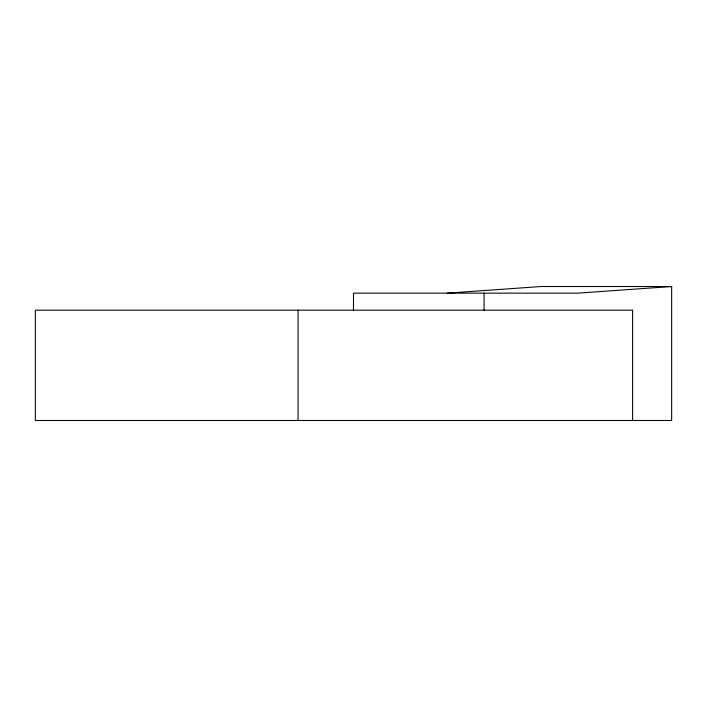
<?xml version="1.0" encoding="UTF-8"?>
<svg xmlns="http://www.w3.org/2000/svg" width="707" height="707" viewBox="0 0 707 707"><rect width="100%" height="100%" fill="white"/><g stroke="black" fill="none" stroke-linecap="round" stroke-linejoin="round"><path stroke-width="1.06" d="M447.284 293.149L541.067 286.521L671.65 286.521L671.65 420.479L35.35 420.479L35.35 310.17L632.624 310.17L632.624 420.479M671.65 286.521L577.866 293.149L353.491 293.149L353.491 310.718M484.074 293.149L484.074 310.17M298.071 310.17L298.071 420.479"/></g></svg>
